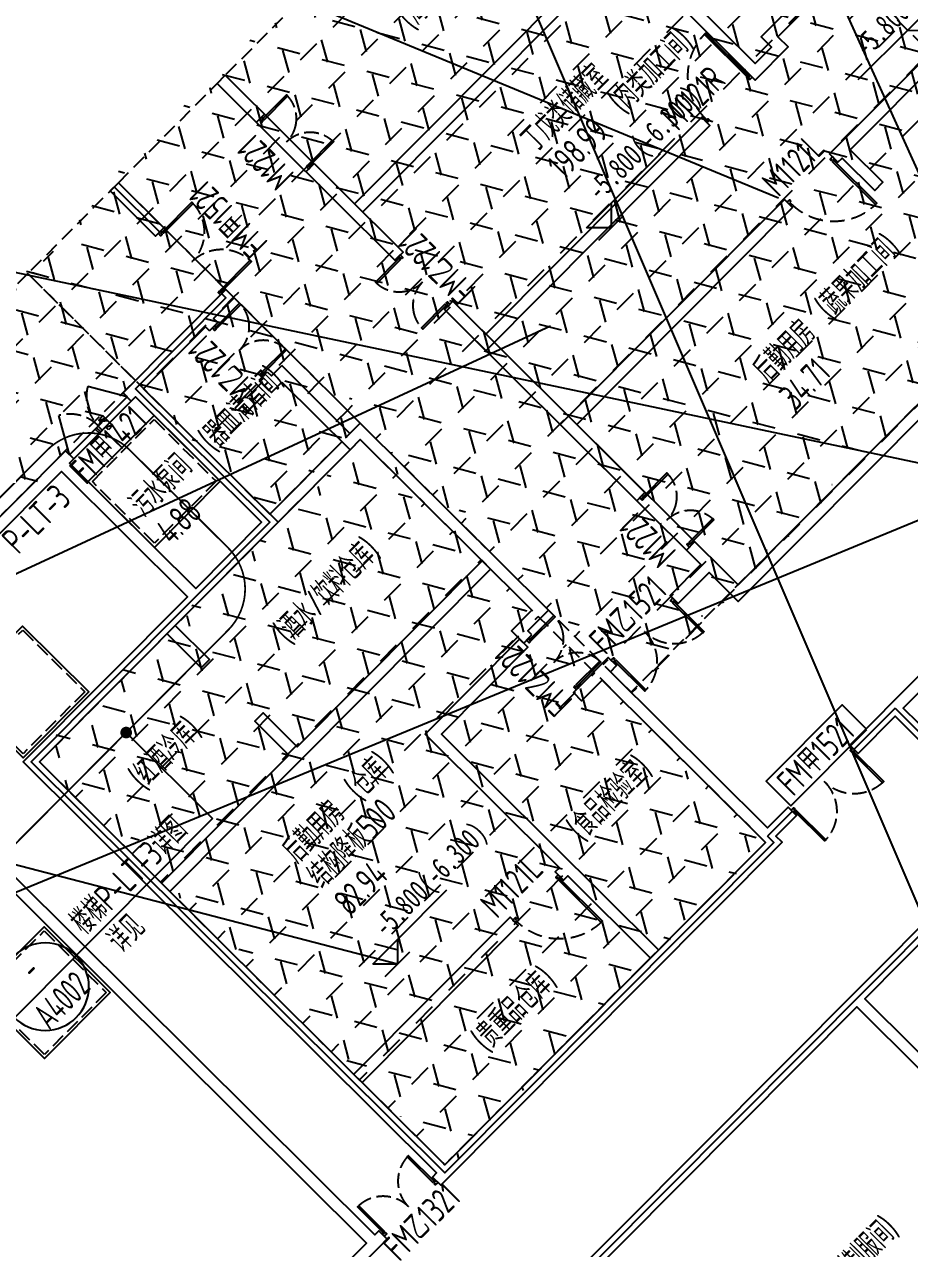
# Model space of a CAD drawing. Extents: x 517381295 to 519272522, y 3499086963 to 3500603577.
# Drawn here: x 518814155 to 518829331, y 3499883646 to 3499904649 of the extents above; entities that cross this region are included whole.
import ezdxf
from ezdxf.enums import TextEntityAlignment as Align

# ---------------------------------------------------------------- set-up
doc = ezdxf.new("R2010")
doc.units = 0
doc.header["$LTSCALE"] = 1000
doc.header["$MEASUREMENT"] = 0
for name, pattern in [('DASH', [0.35, 0.25, -0.1]), ('DASHED', [0.75, 0.5, -0.25]), ('HIDDEN', [0.375, 0.25, -0.125])]:
    doc.linetypes.add(name, pattern=pattern)
doc.layers.get('0').update_dxf_attribs({"linetype": 'CONTINUOUS'})
doc.layers.get('DEFPOINTS').update_dxf_attribs({"color": 8, "linetype": 'CONTINUOUS'})
for name, color, linetype in [('A10-plan_B1_SEN23VEG_设计区$0$AE-WALL', 255, 'CONTINUOUS'), ('AD-AREA-USNO', 13, 'CONTINUOUS'), ('AD-INDX', 43, 'CONTINUOUS'), ('AD-LEVL-HIGH', 61, 'CONTINUOUS'), ('AD-NAME-ROOM', 9, 'CONTINUOUS'), ('AD-NUMB', 205, 'CONTINUOUS'), ('AD-SIGN', 195, 'CONTINUOUS'), ('AE-ABOV', 154, 'HIDDEN'), ('AE-DOOR-INSD', 61, 'CONTINUOUS'), ('AE-FLOR', 151, 'CONTINUOUS'), ('AE-WALL', 255, 'CONTINUOUS'), ('AE-WALL-HACH', 15, 'CONTINUOUS'), ('C-XREF-EXT', 7, 'CONTINUOUS')]:
    doc.layers.add(name, color=color, linetype=linetype)
doc.layers.add('不打印图层', color=8, linetype='CONTINUOUS', plot=False)
doc.layers.add('修改圈注', color=2, linetype='CONTINUOUS', plot=False)
doc.styles.add('TH-STYLE1', font='STFANGSO.TTF', dxfattribs={"width": 0.699999988079071})
doc.styles.add('TH-STYLE3', font='tssdeng.shx', dxfattribs={"width": 0.699999988079071, "bigfont": 'tssdchn.shx'})
doc.linetypes.add('ZIGZAG', pattern='A,0.0001,-0.2,[131,ltypeshp.shx,S=0.2,R=0,X=-0.2,Y=0],-0.4,[131,ltypeshp.shx,S=0.2,R=180,X=0.2,Y=0],-0.2', length=0.8001)
doc.dimstyles.new('TH-DIM100-FINAL', dxfattribs={"dimscale": 100, "dimtxt": 3, "dimasz": 2, "dimexe": 1, "dimexo": 1, "dimgap": 1, "dimtad": 1, "dimdec": 0, "dimdsep": 46, "dimtxsty": 'TH-STYLE3', "dimblk1": 'ARCHTICK', "dimblk2": 'ARCHTICK', "dimsah": 1, "dimcen": -1, "dimdle": 1, "dimclrd": 256, "dimclre": 256, "dimclrt": 256, "dimadec": 0, "dimazin": 0, "dimtfac": 1, "dimtdec": 0, "dimtix": 1, "dimtmove": 2, "dimatfit": 0, "dimldrblk": 'DOT', "dimfxl": 0, "dimtolj": 1, "dimtzin": 0, "dimlwd": -1, "dimlwe": -1, "dimarcsym": 0})
pattern_1 = [(3.180554681463517e-15, (0, 0), (-5.684341886080801e-14, 687.4074999999998), [396.8749999999999, -396.8749999999999]), (59.99999999999999, (0, 0), (-595.3123577519515, 343.70375), [396.875, -396.875]), (120, (198.4374990463257, 343.7037501335144), (-595.3123577519514, -343.7037499999998), [396.875, -396.875])]

# ---------------------------------------------------------------- blocks, each defined once
blk = doc.blocks.new('*U331')
blk.add_lwpolyline([(30, 30), (60, 30), (60.00000000000008, 1070), (30.00000000000007, 1070)], close=True)
for points in [[(30, 0), (30, 30), (0, 30), (0, -30), (60, -30), (60, 0), (30, 0)], [(1070, 0), (1070, 30), (1100, 30), (1100, -30), (1040, -30), (1040, 0), (1070, 0)]]:
    blk.add_lwpolyline(points)
at = {"linetype": 'HIDDEN'}
blk.add_arc((30, 30), 1040, 0, 90, dxfattribs=at)
blk = doc.blocks.new('*U333')
blk.add_lwpolyline([(770, 30), (740, 30), (739.9999999999999, 1070), (769.9999999999999, 1070)], close=True)
for points in [[(-270, 0), (-270, 30), (-300, 30), (-300, -30), (-240, -30), (-240, 0), (-270, 0)], [(770, 0), (770, 30), (800, 30), (800, -30), (740, -30), (740, 0), (770, 0)]]:
    blk.add_lwpolyline(points)
at = {"linetype": 'HIDDEN'}
blk.add_arc((770, 30), 1040, 90, 180, dxfattribs=at)
blk = doc.blocks.new('*U335')
for points in [[(30, 30), (60, 30), (60.00000000000001, 750), (30.00000000000001, 750)], [(1470, 30), (1440, 30), (1440, 750), (1470, 750)]]:
    blk.add_lwpolyline(points, close=True)
for points in [[(30, 0), (30, 30), (0, 30), (0, -30), (60, -30), (60, 0), (30, 0)], [(1470, 0), (1470, 30), (1500, 30), (1500, -30), (1440, -30), (1440, 0), (1470, 0)]]:
    blk.add_lwpolyline(points)
at = {"linetype": 'DASH'}
for centre, start, end in [((30, 30), 0, 90), ((1470, 30), 90, 180)]:
    blk.add_arc(centre, 720, start, end, dxfattribs=at)
at = {"layer": 'A10-plan_B1_SEN23VEG_设计区$0$AE-WALL'}
for points in [[(0, -100), (0, 100)], [(1500, -100), (1500, 100)]]:
    blk.add_lwpolyline(points, dxfattribs=at)
blk = doc.blocks.new('*U338')
for p, q in [((0, 0), (350, -606.2177826491071)), ((1400, 0), (1050, -606.2177826491071))]:
    blk.add_line(p, q)
at = {"linetype": 'DASH'}
for centre, start, end in [((0, 0), 300.0000000000038, 0), ((1400, 0), 180, 239.9999999999962)]:
    blk.add_arc(centre, 700, start, end, dxfattribs=at)
blk = doc.blocks.new('*U341')
for points in [[(30, 30), (60, 30), (60, 650), (30, 650)], [(1270, 30), (1240, 30), (1240, 650), (1270, 650)]]:
    blk.add_lwpolyline(points, close=True)
for points in [[(30, 0), (30, 30), (0, 30), (0, -30), (60, -30), (60, 0), (30, 0)], [(1270, 0), (1270, 30), (1300, 30), (1300, -30), (1240, -30), (1240, 0), (1270, 0)]]:
    blk.add_lwpolyline(points)
at = {"linetype": 'DASH'}
for centre, start, end in [((30, 30), 0, 90), ((1270, 30), 90, 180)]:
    blk.add_arc(centre, 620, start, end, dxfattribs=at)
at = {"layer": 'A10-plan_B1_SEN23VEG_设计区$0$AE-WALL'}
for points in [[(0, -100), (0, 100)], [(1300, -100), (1300, 100)]]:
    blk.add_lwpolyline(points, dxfattribs=at)
blk = doc.blocks.new('*U336')
for points in [[(30, 30), (60, 30), (60, 600), (30, 600)], [(1170, 30), (1140, 30), (1140, 600), (1170, 600)]]:
    blk.add_lwpolyline(points, close=True)
for points in [[(30, 0), (30, 30), (0, 30), (0, -30), (60, -30), (60, 0), (30, 0)], [(1170, 0), (1170, 30), (1200, 30), (1200, -30), (1140, -30), (1140, 0), (1170, 0)]]:
    blk.add_lwpolyline(points)
at = {"linetype": 'DASH'}
for centre, start, end in [((30, 30), 0, 90), ((1170, 30), 90, 180)]:
    blk.add_arc(centre, 570, start, end, dxfattribs=at)
at = {"layer": 'A10-plan_B1_SEN23VEG_设计区$0$AE-WALL'}
for points in [[(0, -100), (0, 100)], [(1200, -100), (1200, 100)]]:
    blk.add_lwpolyline(points, dxfattribs=at)
blk = doc.blocks.new('*U348')
at = {"layer": 'AD-SIGN'}
h = blk.add_hatch(dxfattribs=at)
h.set_pattern_fill('ANSI31', color=256, scale=500, angle=360.0000000234385, style=0)
h.set_pattern_definition([(45.00000002343853, (-50, 1.86887473e-08), (-44.19417384223812, 44.19417380608032), [])])
h.paths.add_polyline_path([(149.6666666059755, -66.6666665188968), (149.6666665705852, 0), (0, 6.39898542e-08), (3.02679837e-08, 99.99991901970185), (149.6666665286757, 99.99991903289768), (149.666666514473, 166.6673447042703), (249.666666514473, 166.6673447042703), (249.666666514473, -66.66666651889679)])
at = {"layer": 'AD-SIGN', "const_width": 20}
blk.add_lwpolyline([(149.666666514473, 166.6673447042703), (149.6666665286757, 99.99991896748544), (3.02679837e-08, 99.99991901970185), (0, 5.59416503e-08), (149.6666665705852, 0), (149.6666666059755, -66.6666665188968)], dxfattribs=at)
at = {"layer": 'DEFPOINTS'}
blk.add_lwpolyline([(149.6666666059755, -66.6666665188968), (149.6666665705852, 0), (0, 6.39898542e-08), (3.02679837e-08, 99.99991901970185), (149.6666665286757, 99.99991903289768), (149.666666514473, 166.6673447042703), (249.666666514473, 166.6673447042703), (249.666666514473, -66.66666651889679)], close=True, dxfattribs=at)
blk = doc.blocks.new('*U352')
for points in [[(30, 30), (60, 30), (60, 600.0000000118544), (30, 600.0000000118544)], [(1170.000000023709, 30), (1140.000000023709, 30), (1140.000000023709, 600.0000000118544), (1170.000000023709, 600.0000000118544)]]:
    blk.add_lwpolyline(points, close=True)
for points in [[(30, 0), (30, 30), (0, 30), (0, -30), (60, -30), (60, 0), (30, 0)], [(1170.000000023709, 0), (1170.000000023709, 30), (1200.000000023709, 30), (1200.000000023709, -30), (1140.000000023709, -30), (1140.000000023709, 0), (1170.000000023709, 0)]]:
    blk.add_lwpolyline(points)
at = {"linetype": 'DASH'}
for centre, start, end in [((30, 30), 0, 90), ((1170.000000023709, 30), 90, 180)]:
    blk.add_arc(centre, 570.0000000118544, start, end, dxfattribs=at)
at = {"layer": 'A10-plan_B1_SEN23VEG_设计区$0$AE-WALL'}
for points in [[(0, -100), (0, 100)], [(1200.000000023709, -100), (1200.000000023709, 100)]]:
    blk.add_lwpolyline(points, dxfattribs=at)
blk = doc.blocks.new('fhfshgfdshdshhdshds')
at = {"layer": 'AD-NUMB', "elevation": -0.6487095824593525}
blk.add_lwpolyline([(60950.26901531219, 75433.83204603195), (60950.26901435852, 76033.83204221725), (59100.26901912689, 76033.83204293251), (59100.26902103424, 75433.83204269409)], close=True, dxfattribs=at)
at = {"layer": 'AE-FLOR', "linetype": 'Continuous'}
for points in [[(54649.99997901917, 88450.00003862381), (56049.99997091293, 88450.0000474453)], [(54649.99999713898, 88350.00002455711), (56049.99997282028, 88350.00004696846)]]:
    blk.add_lwpolyline(points, dxfattribs=at)
at = {"layer": 'AE-WALL'}
for points in [[(58549.99999141693, 91150.00001430511), (58549.99996948242, 90050.00003671646), (58349.98068714142, 90050.00000405312), (58349.9999961853, 91149.99979114532), (58549.99998855591, 91149.99979019165)], [(61149.99998569489, 91150.00001859665), (61149.99997186661, 86850.00001597404), (60949.99999332428, 86849.99999332428), (60949.99999332428, 91149.99979066849), (61149.99999427795, 91149.99979043007)], [(60550.00000667572, 75450.00000166893), (60550.00000572205, 75250.0000026226), (61450.00000286102, 75250.00000190735), (61450.00001239777, 74498.219165802), (61650.00001049042, 74498.21916866302), (61649.99994325638, 75250.00007867813), (65599.99990749359, 75250.00003385544), (65599.9999294281, 75450.00003433228), (60550.00000286102, 75450.0000026226)]]:
    blk.add_lwpolyline(points, close=True, dxfattribs=at)
for points in [[(58549.99998760223, 88350.00000333786), (58549.99998426437, 88550.00000190735), (56049.99998378754, 88550.00002169609), (56049.99997901917, 88350.0000360012), (56150.24925422668, 88350.00004959106), (56150.23843812943, 85300.00002479553), (54549.99999332428, 85300.00002717972), (54549.99999713898, 88350.00002408028), (54649.99997711182, 88350.00003957748), (54649.99998855591, 88550.00000929832), (48650.00002193451, 88550.0000333786)], [(48650.00004863739, 84599.9999909401), (48650.00000333786, 75300.00005316734), (44250.00000572205, 75300.0000333786)], [(44250.00000619888, 75100.00001168251), (48950.00001621246, 75100.00004196167), (48949.99997425079, 75300.0000576973), (48849.99998044968, 75300.00005793571), (48850.00003910065, 88350.00002646446), (54349.99999237061, 88350.00002503395), (54349.99999332428, 85300.00002646446), (50350.00003910065, 85300.00002789497), (50350.00000953674, 75300.00003051758), (50250.00001049042, 75300.00004076958), (50250.00001811981, 75100.00004720688), (58549.99998760223, 75100.00007486343), (58550.00000095367, 75250.00000309944), (59049.9999666214, 75250.00003886223), (59049.99995422363, 75450.00005340576), (59049.99995136261, 75450.0000448227), (58549.99999904633, 75449.99999928474), (58549.99998760223, 79250.0000693798), (58700.0000166893, 79250.00007224083), (58700.00001096725, 79450.00006365776), (57850.00000095367, 79450.00009918213), (57849.9999961853, 79250.03596758842), (58349.99997806549, 79250.03596925735)], [(58349.99999904633, 79250.03596878052), (58349.99999141693, 75300.00001168251), (50549.99999046326, 75300.00002861023), (50550.00001144409, 85100.00002145767), (56350.23772525787, 85100.00004839897), (56350.24929332733, 88350.00001859665), (57849.99999856949, 88350.00000810623)], [(58049.99999856949, 88350.00000715256), (58549.99998092651, 88350.00000333786)], [(58099.99996805191, 86750.03597068787), (58099.99997520447, 85100.00005126), (58349.99997663498, 85100.00005292892), (58349.99999952316, 80950.03596925735), (57850.00000238419, 80950.03596878052), (57850.00000286102, 80650.03596878052)], [(58049.99999427795, 80650.03596925735), (58050.00000095367, 80750.03596925735), (58550.00000095367, 80750.03596878052), (58549.99997806549, 85299.99999904633), (58299.99997806549, 85299.99999976158), (58299.9999704361, 86950.0359711647)], [(70050.00006103516, 78750.00004172325), (61150.00010967255, 78750.00004959106), (61149.99911642075, 85650.00001478195), (60949.99912405014, 85650.00001573563), (60950.00000190735, 79450.00006484985), (60199.9999628067, 79450.00010204315), (60199.99995803833, 79250.00008678436), (60950.00001049042, 79250.00008010864), (60950.00000047684, 78550.00005912781), (70250.00006389618, 78550.00000929832), (70250.0000448227, 79200.0000371933), (70399.99997901917, 79200.00006914139), (70399.99998092651, 79400.00007581711), (70050.00005531311, 79400.00000882149), (70050.00006389618, 78750.000010252)], [(48649.99998474121, 68250.0000257492), (48650.00001049042, 72200.00001525879), (47950.00001430511, 72200.00001573563), (47950.00001192093, 72400.00001525879), (59750.00000953674, 72400.0000269413), (59750.00000619888, 72200.00003099442), (59650.00001621246, 72200.00003194809)], [(59450.00000190735, 72200.00003194809), (57650.00004816055, 72200.00004601479), (57650.00002574921, 67500.00007534027), (57450.00003147125, 67500.00006961823), (57450.00001764297, 72200.00005316734), (48850, 72200.00002193451), (48849.99997615814, 68250.00002098083)]]:
    blk.add_lwpolyline(points, dxfattribs=at)
for points, elevation in [([(57849.99999809265, 88250.03596925735), (57849.9999961853, 88350.03596925735)], -1.346718812912088e-06), ([(58049.99999761581, 88250.0359723568), (58049.99999666214, 88350.03597187996)], -1.346718812912088e-06), ([(57849.99999856949, 87050.03596925735), (57849.99999713898, 86750.03596925735), (58099.99996852875, 86750.03597044945)], -1.145154251445648e-06), ([(58049.99999809265, 87050.03596878052), (58049.99999284744, 86950.03596878052), (58299.99997091293, 86950.0359711647)], -1.145154251445648e-06)]:
    blk.add_lwpolyline(points, dxfattribs=dict(at, elevation=elevation))
at = {"layer": 'AE-WALL-HACH', "linetype": 'ZIGZAG', "ltscale": 0.5}
for p, q in [((58449.99997234344, 90050.00002670288), (58449.99996948242, 91150.00002241135)), ((59049.99996185303, 75350.00004220009), (58449.99998855591, 75349.99999928474)), ((61550, 75350.0000038147), (60549.99999904633, 75350.00000309944)), ((61550, 75350.0000038147), (61550.00001049042, 74498.21914243698))]:
    blk.add_line(p, q, dxfattribs=at)
at = {"layer": 'AE-WALL-HACH', "linetype": 'ZIGZAG', "ltscale": 0.5, "elevation": -2.365191671405142e-07}
blk.add_lwpolyline([(58450.01173686981, 88549.99999761581), (58450.01173210144, 88450.0000038147), (56250.24961948395, 88450.0000090599), (56250.238073349, 85200.00005221367), (50450.00003385544, 85200.00003123283), (50450.00001811981, 75200.00003051758), (58449.99997663498, 75200.00001215935), (58449.99998855591, 75349.99999928474)], dxfattribs=at)
at = {"layer": 'AE-WALL-HACH', "linetype": 'ZIGZAG', "ltscale": 0.5}
blk.add_lwpolyline([(47950.00001525879, 72300.00001335144), (59550.0000166893, 72300.00002765656), (59550.00000858307, 70300.00004911423), (61550.0000500679, 70300.00005149841)], dxfattribs=at)
at = {"layer": '不打印图层'}
for points in [[(70050.00002717972, 91149.99981498718), (70250.0000667572, 91150.00000143051), (70250.00001096725, 84649.99257659912), (69399.99999046326, 84650.00000023842), (69399.99998998642, 84900.0000011921), (68299.99998617172, 84900.00000572205), (68299.99996900558, 84649.99256277084), (67500.00001049042, 84649.99252986908), (67499.99999332428, 86575.00003814697), (67699.99999046326, 86575.00003433228), (67700.00000572205, 84849.99253201485), (68099.99997234344, 84849.9925608635), (68099.9999961853, 85100.00000143051), (69599.99997520447, 85100.00002098083), (69599.9999923706, 84849.99255490303), (70050.00001525879, 84849.99257802963), (70050.0000500679, 91150.00002670288), (70050.00003576279, 84849.99259138107)], [(61150.00001144409, 85650.00003051758), (60950.00000858307, 85650), (60950.00001144409, 84649.99253058434), (66400.04082489014, 84649.99253463745), (66400.04082584381, 84849.99255156517), (61149.99999761581, 84849.99254250526), (61149.99999475479, 85650.00000524521)], [(61150.0000128746, 81000.00001955032), (61150.00001811981, 82650.00000047684), (66400.04080915451, 82650.00004529953), (66400.0408115387, 82850.0000448227), (60949.99999713898, 82850.00000429153), (60950.00002384186, 81000.00001239777), (61150.00002098083, 81000.00001335144)]]:
    blk.add_lwpolyline(points, close=True, dxfattribs=at)
for points in [[(61149.99996757507, 87825.00001454353), (66300.04081630707, 87825.00002670288), (66300.00001525879, 87825.00372862816), (66300.00000476837, 88025.00372982025), (61149.99997520447, 88025.00375318527)], [(58099.99997758865, 85300.00000882149), (56350.23844242096, 85300.00000238419)], [(53650.03434276581, 85100.00001955032), (53650.03435754776, 84275.01800251007), (53850.03435897827, 84275.01800394058), (53850.03436183929, 85100.00001955032)], [(56350.23772525787, 85100.00004839897), (58099.99997377396, 85100.00005745888)], [(58350.00000476837, 82150.03596520424), (53850.03435230255, 82150.03597331047), (53850.03435659409, 82975.01800370216), (53650.03435134888, 82975.01800227165), (53650.03435707092, 82150.0359723568), (50550.00000143051, 82150.0359749794)], [(70250.00004959106, 79400.00003814697), (70250.00004959106, 82850.00000286102), (67500.04083919525, 82850.00000166893), (67500.04081106186, 82650.0000140667), (67600.04084587097, 82650.00003266335), (67600.04084634781, 81860.00003218651), (67800.04084348679, 81860.00003123283), (67800.00000667572, 82650.00000143051), (70050.00005912781, 82650.00000286102), (70050.00005531311, 79400.00000882149)], [(50550.00001811981, 81950.03597974777), (58349.99999713898, 81950.03598046303)], [(55750.03435611725, 75300.00001740456), (55750.03433227539, 80550.03598690033), (57850.00000810623, 80550.03596878052), (57850.00000715256, 80750.03596973419), (55550.03434181213, 80750.03598499298), (55550.03436088562, 77500.00001955032), (55450.03436279297, 77500.00001716614), (55450.0343580246, 77300.00001811981), (55550.03435516357, 77300.00002813339), (55550.03435707092, 75300.00001835823)], [(50550.00000095367, 77300.00005674362), (54350.03433513641, 77300.000020504), (54350.03435945511, 77500.00002098083), (50550.00000667572, 77500.00004816055)]]:
    blk.add_lwpolyline(points, dxfattribs=at)
at = {"layer": 'AE-DOOR-INSD', "extrusion": (-1.037573153654509e-10, 1.506775823646976e-10, -1), "zscale": -1, "rotation": 90.000000271905}
blk.add_blockref('*U335', (-58450.011710167, 88549.99999666205, 0.6118860370514929), dxfattribs=at)
at = {"layer": 'AE-DOOR-INSD'}
for name, p, rotation in [('*U338', (56050.12463951111, 88450.00002408028), 180.0000000543026), ('*U352', (57949.99999809265, 88250.03597164154, 0.6118843547353778), 269.9999999139287), ('*U336', (61049.99998569489, 85650.00000524521, -0.02099905160200774), 90.0000002246517), ('*U352', (57949.99999427795, 80650.03596925735, 0.6118843547353776), 269.9999999139287), ('*U341', (48949.99999666214, 75200.00004816055, -0.2111403952013228), 6.214371292143033e-08)]:
    blk.add_blockref(name, p, dxfattribs=dict(at, rotation=rotation))
at = {"layer": 'AE-DOOR-INSD', "extrusion": (1.506775814301853e-10, 1.037573167225618e-10, -1), "zscale": -1, "rotation": 180}
blk.add_blockref('*U335', (-58699.99997758846, 79350.00006628023, 1.268809942051169), dxfattribs=at)
at = {"layer": 'AE-DOOR-INSD', "extrusion": (1.50677583116651e-10, 1.037573142734552e-10, -1), "zscale": -1, "rotation": 180.0000006871407}
blk.add_blockref('*U335', (-59049.99995470034, 75350.0000884532, 0.8580894505526274), dxfattribs=at)
at = {"layer": 'AE-FLOR', "rotation": 4.368512655817757e-07}
blk.add_blockref('*U348', (55275.16664600372, 88350.00012016296), dxfattribs=at)
at = {"layer": '不打印图层', "extrusion": (-1.037573168400784e-10, 1.50677581349263e-10, -1), "zscale": -1, "rotation": 89.99999995531388}
for p in [(-61049.99998140335, 89000.00002622604, 0.02099905160200789), (-61049.99998855591, 79800.00000882149, 0.02099905160200779)]:
    blk.add_blockref('*U336', p, dxfattribs=at)
at = {"layer": '不打印图层', "extrusion": (0, 0, -1), "zscale": -1}
blk.add_blockref('*U331', (-67500.04085922241, 84749.99253129959), dxfattribs=at)
at = {"layer": '不打印图层', "extrusion": (0, 0, -1), "xscale": -1.000000000000002, "zscale": -1.000000000000002, "rotation": 179.9999999999999}
blk.add_blockref('*U331', (-67500.04081869125, 82750.00000476837), dxfattribs=at)
at = {"layer": '不打印图层', "extrusion": (0, 0, -1), "zscale": -1, "rotation": 179.9999991654711}
blk.add_blockref('*U333', (-54650.03436088562, 77400.00000619888), dxfattribs=at)
at = {"layer": 'AD-NUMB', "style": 'TH-STYLE3'}
for s, height, rotation, width, p in [('FM甲1521', 449.9999999999999, 89.99994535848664, 0.699999988079071, (59652.50821828842, 88600.51464366913)), ('FM甲1421', 450, 359.9394708572307, 0.699999988079071, (54470.95598316193, 87875.22307085991, -0.6487095824593525)), ('FM乙1221', 449.9999999999999, 89.99994535848664, 0.699999988079071, (57762.46664190292, 86765.69405889511)), ('FM乙1221', 449.9999999999999, 89.99994535848664, 0.699999988079071, (61607.54188728333, 85512.07793879509)), ('FM乙1221', 449.9999999999999, 89.99994535848664, 0.699999988079071, (57762.46664142609, 79348.3930773735)), ('FM乙1521', 449.9999999999999, 4.098113502006952e-05, 0.6999999880790712, (58683.20511198044, 79501.84879159927, -0.6487095824593525)), ('FM甲1521', 449.9999999999999, 4.098113502006952e-05, 0.699999988079071, (59233.78210258484, 75506.57358336449, -0.6487095824593525)), ('FM乙1321', 450, 4.098113502006952e-05, 0.699999988079071, (48811.53125429153, 74665.58897161484, -0.648743167322052))]:
    blk.add_text(s, height=height, rotation=rotation, dxfattribs=dict(at, width=width)).set_placement(p)
at = {"layer": '不打印图层', "style": 'TH-STYLE3'}
for s, height, rotation, width, p in [('M1221', 450, 90.06051548239974, 0.699999988079071, (60799.39362430573, 89107.61108827591)), ('M1121R', 450, 359.999959018865, 0.699999988079071, (65931.86977815628, 84962.15178728104, -0.6487095824593525)), ('M1121L', 449.9999999999999, 359.9999726792433, 0.6999999880790709, (66346.29206180573, 82938.0997107029)), ('M1221', 450, 90.06051548239974, 0.699999988079071, (60826.0228843689, 79892.020144701)), ('M1121L', 450, 359.999959018865, 0.699999988079071, (54163.95967340469, 77632.28824424744, -0.6487095824593525))]:
    blk.add_text(s, height=height, rotation=rotation, dxfattribs=dict(at, width=width)).set_placement(p)
blk = doc.blocks.new('集水坑1500x1500x1500（h）')
at = {"layer": 'AE-FLOR'}
blk.add_lwpolyline([(-49.99999952316284, 1550.000000238419), (1550, 1550.000000238419), (1550, -50.00000023841858), (-50.00000047683716, -50.00000047683716)], close=True, dxfattribs=at)
at = {"layer": 'AE-FLOR', "linetype": 'DASH'}
blk.add_lwpolyline([(4.76837158203125e-07, 1500), (1500, 1499.999999761581), (1500, 0), (0, 0)], close=True, dxfattribs=at)
blk = doc.blocks.new('JSK')
at = {"layer": 'C-XREF-EXT', "rotation": 359.9999999998357}
for p in [(54599.99999570847, 86350.00002598763), (50450.00003814697, 85400.0000269413), (47050.00002145767, 81500.00026011467)]:
    blk.add_blockref('集水坑1500x1500x1500（h）', p, dxfattribs=at)
blk = doc.blocks.new('*U268')
for p, q in [((-200, 200), (200, 200)), ((0, 0), (-200, 200)), ((200, 200), (0, 0)), ((200, 200), (1000, 200)), ((-200, 0), (200, 0))]:
    blk.add_line(p, q)
at = {"style": 'TH-STYLE1', "width": 0.7}
blk.add_attdef('标高', (280.0674475692795, 333.9894894305617), '', height=250, dxfattribs=at)
blk = doc.blocks.new('A$C70932582')
at = {"layer": 'AD-NAME-ROOM', "style": 'TH-STYLE3', "width": 0.699999988079071}
blk.add_text('丁戊类储藏室', height=449.9999999999996, rotation=1.366037834002524e-05, dxfattribs=at).set_placement((-1.430511474609375e-06, -2977.999563932419))
at = {"layer": 'DEFPOINTS', "style": 'TH-STYLE3', "width": 0.699999988079071}
blk.add_text('(肉类加工间)', height=449.9999999999996, rotation=1.366037834002524e-05, dxfattribs=at).set_placement((1527.255373001099, -3577.999581813812))
blk = doc.blocks.new('gfdgdgfdggggfd')
at = {"layer": 'AD-LEVL-HIGH'}
ref = blk.add_blockref('*U268', (-1164977.072170258, 2960550.301920891), dxfattribs=dict(at, xscale=1.500000000000002, yscale=1.500000000000002, zscale=1.500000000000002, rotation=5.623632054010739e-06))
ref.add_attrib('标高', '-5.800(-6.300)', (-1164805.538129807, 2961000.301907778), dxfattribs={"layer": '0', "height": 374.9999999999949, "rotation": 1.366037834002524e-05, "style": 'TH-STYLE1', "width": 0.7000000000000005})
ref = blk.add_blockref('*U268', (-1158694.420313358, 2959041.343858719), dxfattribs=dict(at, xscale=-1.500000000000001, yscale=1.500000000000002, zscale=1.500000000000002, rotation=359.9999944065495))
ref.add_attrib('标高', '-5.800', (-1159827.658903599, 2959491.343826771), dxfattribs={"layer": '0', "height": 374.9999999999948, "style": 'TH-STYLE1', "width": 0.7000000000000005})
ref = blk.add_blockref('*U268', (-1176518.356939316, 2954240.097649813), dxfattribs=dict(at, xscale=1.500000000000002, yscale=1.500000000000002, zscale=1.500000000000002, rotation=5.623632054010739e-06))
ref.add_attrib('标高', '-5.800(-6.300)', (-1176346.822899818, 2954690.097637177), dxfattribs={"layer": '0', "height": 374.9999999999949, "rotation": 1.366037834002524e-05, "style": 'TH-STYLE1', "width": 0.7000000000000005})
at = {"layer": 'C-XREF-EXT'}
blk.add_blockref('A$C70932582', (-1164977.072186947, 2965328.301506519), dxfattribs=at)
at = {"layer": 'AD-AREA-USNO', "char_height": 450, "attachment_point": 1, "rotation": 5.709137000437871e-09, "style": 'TH-STYLE3'}
for s, insert in [('4.88', (-1174154.276082516, 2962492.238975048)), ('198.99', (-1164977.072167873, 2962150.30192256)), ('82.94', (-1176518.356936932, 2955840.097651482))]:
    blk.add_mtext(s, dxfattribs=dict(at, insert=insert))
at = {"layer": 'AD-NAME-ROOM', "style": 'TH-STYLE3', "width": 0.699999988079071}
for s, p in [('污水泵间', (-1174154.276082993, 2962692.238976955)), ('后勤用房', (-1176518.356943607, 2956640.097660065)), ('结构降板500', (-1176518.356939316, 2956040.097652435))]:
    blk.add_text(s, height=449.9999999999997, rotation=1.366037834002524e-05, dxfattribs=at).set_placement(p)
at = {"layer": 'DEFPOINTS', "style": 'TH-STYLE3', "width": 0.699999988079071}
for s, p in [('(海鲜加工间)', (-1164977.07218647, 2965328.301506281)), ('(器皿清洁间)', (-1172513.069498539, 2962639.612118006)), ('(红酒冷库)', (-1177474.017495632, 2959395.954149723)), ('(酒水/饮料仓库)', (-1173946.855613232, 2959395.954150915)), ('(蔬果加工间)', (-1163449.816817284, 2956739.017003298)), ('(仓库)', (-1174991.101586819, 2956640.097659588)), ('(食品检验室)', (-1172799.584879398, 2953448.857617378)), ('(贵重品仓库)', (-1176518.356935501, 2952055.280319452)), ('(制服间)', (-1174818.513041496, 2944874.958291531))]:
    blk.add_text(s, height=449.9999999999997, rotation=1.366037834002524e-05, dxfattribs=at).set_placement(p)
at = {"layer": '不打印图层', "style": 'TH-STYLE3', "width": 0.699999988079071}
blk.add_text('后勤用房', height=449.9999999999997, rotation=1.366037834002524e-05, dxfattribs=at).set_placement((-1164977.072166443, 2956739.016997337))
at = {"layer": '不打印图层', "insert": (-1164977.07216692, 2956539.016997814), "char_height": 450, "attachment_point": 1, "rotation": 5.709137000437871e-09, "style": 'TH-STYLE3'}
blk.add_mtext('34.71', dxfattribs=at)
blk = doc.blocks.new('GFDGDGDAGA')
at = {"layer": 'AD-NAME-ROOM', "style": 'TH-STYLE3', "width": 0.699999988079071}
blk.add_text('P-LT-3', height=449.9999999999998, rotation=1.366037834002524e-05, dxfattribs=at).set_placement((56904.50253534317, 79070.66025614738))
blk = doc.blocks.new('ffdgdhgfdagfdahgshdg')
at = {"layer": 'AE-ABOV'}
h = blk.add_hatch(dxfattribs=at)
h.set_pattern_fill('STARS', color=8, scale=500, angle=-45.15729226620186)
h.set_pattern_definition(pattern_1)
h.paths.add_polyline_path([(48850.00001573563, 88550.00000190735), (56350.24929857254, 88550.0000026226), (56350.24930238724, 91149.99997544289), (48850.00001907349, 91149.99997520447)])
h = blk.add_hatch(dxfattribs=at)
h.set_pattern_fill('STARS', color=8, scale=500, angle=-45.15729226620186)
h.set_pattern_definition(pattern_1)
h.paths.add_polyline_path([(56350.00460195541, 85299.99997830391), (58549.99998378754, 85299.99997854233), (58549.99998569489, 91149.99997615814), (56350.00459909439, 91149.99997544289)])
h = blk.add_hatch(dxfattribs=at)
h.set_pattern_fill('STARS', color=8, scale=500, angle=-45.15729226620186)
h.set_pattern_definition(pattern_1)
h.paths.add_polyline_path([(69950.00003862381, 78749.999989748), (58549.99998378754, 78749.999989748), (58549.99998569489, 91149.99997615814), (69950.00004005432, 91149.99997615814)])
h = blk.add_hatch(dxfattribs=at)
h.set_pattern_fill('STARS', color=8, scale=500, angle=-45.15729226620186)
h.set_pattern_definition(pattern_1)
h.paths.add_polyline_path([(50550.00000524521, 75300.00000524521), (58349.99997997284, 75300.00000429153), (58349.99998188019, 85100.00001811981), (50550.00000858307, 85100.00001645088)])
at = {"layer": 'AE-ABOV', "color": 8}
for points in [[(48850.00001573563, 88550.00000190735), (56350.24929857254, 88550.0000026226), (56350.24930238724, 91149.99997544289), (48850.00001907349, 91149.99997520447)], [(56350.00460195541, 85299.99997830391), (58549.99998378754, 85299.99997854233), (58549.99998569489, 91149.99997615814), (56350.00459909439, 91149.99997544289)], [(69950.00003862381, 78749.999989748), (58549.99998378754, 78749.999989748), (58549.99998569489, 91149.99997615814), (69950.00004005432, 91149.99997615814)], [(50550.00000524521, 75300.00000524521), (58349.99997997284, 75300.00000429153), (58349.99998188019, 85100.00001811981), (50550.00000858307, 85100.00001645088)]]:
    blk.add_lwpolyline(points, close=True, dxfattribs=at)
blk = doc.blocks.new('_ArchTick')
at = {"color": 0, "linetype": 'ByBlock', "const_width": 0.4}
blk.add_lwpolyline([(-0.5, -0.5), (0.5, 0.5)], dxfattribs=at)
blk = doc.blocks.new('_DOT')
at = {"color": 0, "linetype": 'ByBlock', "const_width": 0.5}
blk.add_lwpolyline([(-0.25, 0, 1), (0.25, 0, 1)], format="xyb", close=True, dxfattribs=at)
blk = doc.blocks.new('_A-index')
blk.add_line((-0.4999999999995453, 0), (0.5000000000004547, 0))
blk.add_circle((4.547473508864641e-13, 0), 0.5)
for tag, style, width, p, p2 in [('1', 'TH-STYLE3', 5.200000000002225, (-0.169999999999618, 0.04999999999999716), (0.1700000000005275, 0.04999999999999716)), ('-', 'TH-STYLE1', 2.108626198083969, (-0.169999999999618, -0.3900000000000006), (0.1700000000005275, -0.3900000000000006))]:
    blk.add_attdef(tag, text='', height=0.34, dxfattribs=dict(style=style, width=width)).set_placement(p, p2, align=Align.FIT)
blk = doc.blocks.new('A$C3ED10073')
at = {"layer": 'AD-INDX', "linetype": 'DASHED', "ltscale": 0.5, "const_width": 29.99999999999999}
blk.add_lwpolyline([(48929.91367292404, 88779.83784174919), (54435.51656723022, 88779.83783984184, -0.414213562373095), (55435.51656627655, 87779.83784031868), (55435.51657104492, 85402.30523753166, -0.414213562373095), (54435.51657152176, 84402.3052380085), (48929.91367673874, 84402.30523967743, -0.414213562373095), (47929.91367673874, 85402.30524039268), (47929.91367197037, 87779.83784079552, -0.414213562373095)], format="xyb", close=True, dxfattribs=at)
at = {"layer": 'AD-INDX'}
ref = blk.add_blockref('_A-index', (47884.48675203323, 82311.26742601395, -0.00027677606261649), dxfattribs=dict(at, xscale=-1499.999996440795, yscale=1499.999996440795, rotation=7.85196180265132e-09))
ref.add_attrib('1', '-', dxfattribs={"layer": '0', "height": 449.9999999999997, "style": 'TH-STYLE3', "width": 0.65}).set_placement((47914.53112459183, 82946.29872202873, 2.291098262114981e-05), align=Align.TOP_CENTER)
ref.add_attrib('-', 'A4002', dxfattribs={"layer": '0', "height": 449.9999999999997, "style": 'TH-STYLE3', "width": 0.65}).set_placement((47916.06945753098, 81726.26739549637, 2.29109820456102e-05), align=Align.CENTER)
at = {"layer": 'AD-INDX', "style": 'TH-STYLE3', "width": 0.7}
for s, p in [('楼梯P-LT-3详图', (48986.63530397415, 82421.273188591, -6.928194960324989e-05)), ('详见', (49213.7749171257, 81751.26162433624, -6.928194960324989e-05))]:
    blk.add_text(s, height=449.9999999999997, dxfattribs=at).set_placement(p)
at = {"layer": 'AD-INDX'}
blk.add_leader([(51955.04105138779, 84402.30523943901, -5.703598810101679e-07), (51955.04105806351, 82311.26743507385, -5.703598810000865e-07), (47884.48675203323, 82311.2674279213, 1.713365038132086e-06)], dimstyle='TH-DIM100-FINAL', dxfattribs=at)

msp = doc.modelspace()

# ---------------------------------------------------------------- linework, layer by layer
at = {"layer": '修改圈注', "color": 5}
for points in [[(518838724.4317925, 3499867930.506083), (518725147.3236822, 3500133265.939648)], [(518836685.4125362, 3499886162.681814), (518725147.3236821, 3500133265.939647)], [(518820553.3723989, 3499888525.3091), (518608364.8300518, 3499943757.171052)], [(518850526.9988874, 3499892686.310069), (518608364.8301895, 3499943757.171003)]]:
    msp.add_lwpolyline(points, dxfattribs=at)
at = {"layer": '修改圈注', "color": 2}
msp.add_lwpolyline([(518827084.9753351, 3499901671.09042), (518694638.0863541, 3499956390.687969)], dxfattribs=at)
at = {"layer": '修改圈注', "color": 3}
for points in [[(518823175.6767525, 3499899473.050825), (518701448.8898904, 3499842987.650017)], [(518832181.3178928, 3499897254.472567), (518701433.2937584, 3499843317.942995)]]:
    msp.add_lwpolyline(points, dxfattribs=at)

# ---------------------------------------------------------------- block references
at = {"rotation": 45.15729226620189}
msp.add_blockref('gfdgdgfdggggfd', (521744880.585254, 3498639509.556222), dxfattribs=at)
at = {"layer": 'C-XREF-EXT'}
for name, p, rotation in [('GFDGDGDAGA', (518829988.4162145, 3499799435.022879), 45.15729226620189), ('A$C3ED10073', (518839106.900959, 3499796143.690387), 45.15729226620189), ('fhfshgfdshdshhdshds', (518839106.9009609, 3499796143.690385), 45.15729226620189), ('JSK', (518839106.90096, 3499796143.690385), 45.15729226636613), ('ffdgdhgfdagfdahgshdg', (518839106.9009595, 3499796143.690385), 45.15729226620189)]:
    msp.add_blockref(name, p, dxfattribs=dict(at, rotation=rotation))

doc.saveas('drawing.dxf')
